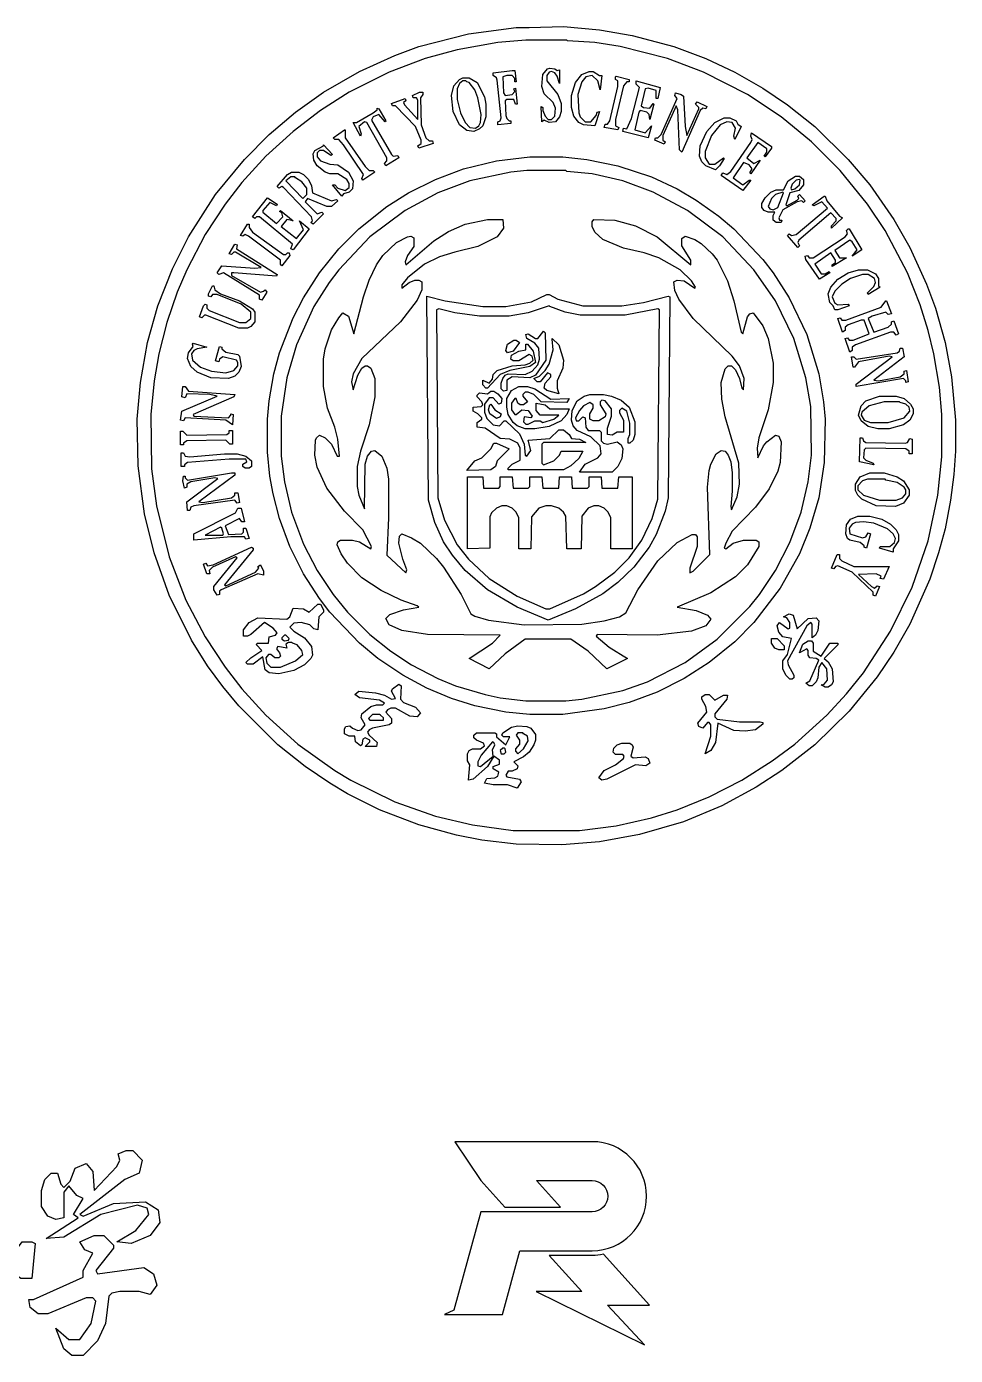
# Model space of a CAD drawing. Header units: millimetres. Extents: x 3875 to 4165, y 1098 to 1308.
# Drawn here: x 4020.2 to 4165.4, y 1100.5 to 1308.2 of the extents above; entities that cross this region are included whole.
import ezdxf

# ---------------------------------------------------------------- set-up
doc = ezdxf.new("R2010")
doc.units = ezdxf.units.MM

# ---------------------------------------------------------------- blocks, each defined once
blk = doc.blocks.new('4656546')
at = {"linetype": 'Continuous'}
for points in [[(664.62, 150.67), (668.62, 150.67), (674.62, 144.67), (672.62, 136.67), (663.62, 132.67), (635.62, 110.67), (637.62, 109.67), (656.62, 117.67), (676.62, 118.67), (684.62, 113.67), (685.62, 105.67), (679.62, 97.67), (667.62, 92.67), (658.62, 93.67), (670.62, 100.67), (678.62, 110.67), (677.62, 114.67), (671.62, 116.67), (648.62, 110.67), (625.62, 96.67), (614.62, 95.67), (634.62, 108.67), (631.62, 110.67), (637.62, 120.67), (633.62, 122.67), (628.62, 128.67), (625.62, 124.67), (625.62, 108.67), (620.62, 107.67), (615.62, 109.67), (611.62, 115.67), (611.62, 125.67), (613.62, 132.67), (617.62, 136.67), (621.62, 136.67), (623.62, 129.67), (625.62, 127.67), (629.62, 131.67), (632.62, 139.67), (639.62, 142.67), (643.62, 137.67), (644.62, 125.67), (658.62, 140.67), (660.62, 144.67), (659.62, 148.67), (664.62, 150.67)], [(599.62, 93.67), (605.62, 93.67), (607.62, 92.67), (605.62, 70.67), (598.62, 70.67), (594.62, 73.67), (596.62, 89.67), (599.62, 93.67)], [(644.62, 97.67), (650.62, 97.67), (656.62, 91.67), (656.62, 89.67), (645.62, 75.67), (646.62, 73.67), (675.62, 77.67), (681.62, 73.67), (683.62, 66.67), (679.62, 60.67), (672.62, 62.67), (660.62, 62.67), (655.62, 61.67), (653.62, 59.67), (651.62, 42.67), (646.62, 31.67), (637.62, 22.67), (630.62, 22.67), (625.62, 26.67), (620.62, 39.67), (628.62, 32.67), (635.62, 32.67), (642.62, 42.67), (645.62, 56.67), (643.62, 58.67), (639.62, 58.67), (615.62, 48.67), (609.62, 48.67), (604.62, 52.67), (603.62, 57.67), (606.62, 57.67), (637.62, 71.67), (637.62, 75.67), (643.62, 86.67), (638.62, 88.67), (635.62, 93.67), (644.62, 97.67)]]:
    blk.add_lwpolyline(points, dxfattribs=at)
blk = doc.blocks.new('4664654')
at = {"linetype": 'Continuous'}
for points in [[(-62.875, 1021.5), (-46.875, 1021.5), (-3.875, 1022.5), (41.125, 1018.5), (82.125, 1011.5), (134.125, 997.5), (174.125, 982.5), (210.125, 965.5), (245.125, 945.5), (276.125, 924.5), (310.125, 897.5), (352.125, 856.5), (379.125, 824.5), (409.125, 781.5), (429.125, 746.5), (450.125, 700.5), (461.125, 670.5), (473.125, 627.5), (481.125, 584.5), (486.125, 530.5), (486.125, 491.5), (484.125, 462.5), (480.125, 430.5), (473.125, 394.5), (465.125, 364.5), (454.125, 331.5), (429.125, 275.5), (409.125, 240.5), (388.125, 209.5), (353.125, 166.5), (310.125, 124.5), (269.125, 92.5), (237.125, 71.5), (194.125, 48.5), (146.125, 28.5), (91.125, 12.5), (41.125, 3.5), (-5.875, -0.5), (-62.875, 0.5), (-105.875, 5.5), (-137.875, 11.5), (-184.875, 24.5), (-233.875, 43.5), (-273.875, 63.5), (-295.875, 76.5), (-326.875, 97.5), (-360.875, 124.5), (-409.875, 173.5), (-429.875, 197.5), (-448.875, 223.5), (-468.875, 255.5), (-496.875, 311.5), (-515.875, 364.5), (-527.875, 413.5), (-535.875, 473.5), (-536.875, 531.5), (-532.875, 577.5), (-523.875, 627.5), (-510.875, 673.5), (-492.875, 719.5), (-472.875, 759.5), (-438.875, 812.5), (-402.875, 856.5), (-371.875, 887.5), (-338.875, 915.5), (-303.875, 940.5), (-258.875, 966.5), (-214.875, 986.5), (-184.875, 997.5), (-122.875, 1013.5), (-62.875, 1021.5)], [(1.125, 1004.5), (0.125, 1005.5), (-50.875, 1005.5), (-85.875, 1002.5), (-136.875, 993.5), (-176.875, 982.5), (-221.875, 965.5), (-271.875, 940.5), (-307.875, 917.5), (-341.875, 891.5), (-375.875, 860.5), (-405.875, 827.5), (-426.875, 800.5), (-451.875, 762.5), (-474.875, 718.5), (-486.875, 690.5), (-499.875, 652.5), (-509.875, 613.5), (-515.875, 579.5), (-519.875, 537.5), (-518.875, 469.5), (-512.875, 423.5), (-496.875, 359.5), (-475.875, 305.5), (-451.875, 259.5), (-426.875, 221.5), (-405.875, 194.5), (-375.875, 161.5), (-335.875, 125.5), (-289.875, 92.5), (-269.875, 80.5), (-214.875, 53.5), (-163.875, 35.5), (-117.875, 24.5), (-66.875, 17.5), (16.125, 17.5), (62.125, 23.5), (106.125, 33.5), (138.125, 43.5), (178.125, 59.5), (219.125, 80.5), (257.125, 104.5), (285.125, 125.5), (325.125, 161.5), (350.125, 188.5), (371.125, 214.5), (405.125, 266.5), (432.125, 321.5), (452.125, 379.5), (464.125, 436.5), (469.125, 484.5), (469.125, 537.5), (466.125, 571.5), (459.125, 613.5), (452.125, 642.5), (442.125, 674.5), (426.125, 714.5), (398.125, 767.5), (376.125, 800.5), (342.125, 842.5), (306.125, 878.5), (268.125, 909.5), (226.125, 937.5), (171.125, 965.5), (126.125, 982.5), (67.125, 997.5), (35.125, 1002.5), (1.125, 1004.5)], [(-67.875, 967.5), (-64.875, 967.5), (-62.875, 953.5), (-64.875, 953.5), (-64.875, 957.5), (-67.875, 961.5), (-74.875, 961.5), (-79.875, 959.5), (-78.875, 939.5), (-76.875, 936.5), (-67.875, 937.5), (-64.875, 941.5), (-65.875, 944.5), (-63.875, 945.5), (-61.875, 925.5), (-63.875, 925.5), (-65.875, 931.5), (-74.875, 931.5), (-76.875, 929.5), (-75.875, 911.5), (-74.875, 907.5), (-71.875, 904.5), (-69.875, 904.5), (-69.875, 901.5), (-85.875, 899.5), (-85.875, 903.5), (-82.875, 904.5), (-81.875, 908.5), (-86.875, 955.5), (-87.875, 958.5), (-91.875, 961.5), (-91.875, 964.5), (-67.875, 967.5)], [(-20.875, 970.5), (-14.875, 969.5), (-11.875, 967.5), (-8.875, 968.5), (-8.875, 951.5), (-11.875, 960.5), (-14.875, 964.5), (-18.875, 966.5), (-21.875, 965.5), (-24.875, 961.5), (-24.875, 954.5), (-10.875, 937.5), (-6.875, 926.5), (-6.875, 916.5), (-8.875, 909.5), (-13.875, 903.5), (-21.875, 902.5), (-27.875, 905.5), (-30.875, 903.5), (-31.875, 922.5), (-29.875, 921.5), (-29.875, 917.5), (-26.875, 910.5), (-22.875, 906.5), (-18.875, 906.5), (-14.875, 910.5), (-13.875, 920.5), (-16.875, 927.5), (-27.875, 938.5), (-30.875, 947.5), (-29.875, 962.5), (-23.875, 969.5), (-20.875, 970.5)], [(28.125, 966.5), (33.125, 966.5), (41.125, 961.5), (44.125, 961.5), (42.125, 943.5), (39.125, 954.5), (32.125, 961.5), (24.125, 959.5), (19.125, 953.5), (14.125, 937.5), (15.125, 914.5), (17.125, 909.5), (23.125, 903.5), (30.125, 903.5), (37.125, 911.5), (38.125, 915.5), (41.125, 916.5), (35.125, 898.5), (21.125, 899.5), (15.125, 902.5), (9.125, 910.5), (6.125, 921.5), (6.125, 936.5), (11.125, 952.5), (19.125, 962.5), (28.125, 966.5)], [(-129.875, 958.5), (-121.875, 958.5), (-111.875, 952.5), (-102.875, 934.5), (-100.875, 925.5), (-100.875, 909.5), (-104.875, 898.5), (-108.875, 894.5), (-115.875, 891.5), (-124.875, 892.5), (-133.875, 899.5), (-141.875, 916.5), (-143.875, 936.5), (-140.875, 948.5), (-133.875, 956.5), (-129.875, 958.5)], [(-124.875, 953.5), (-125.875, 954.5), (-129.875, 954.5), (-133.875, 951.5), (-136.875, 944.5), (-136.875, 931.5), (-132.875, 914.5), (-126.875, 902.5), (-120.875, 896.5), (-113.875, 895.5), (-109.875, 898.5), (-107.875, 902.5), (-106.875, 912.5), (-110.875, 933.5), (-114.875, 943.5), (-121.875, 952.5), (-124.875, 953.5)], [(61.125, 959.5), (62.125, 960.5), (78.125, 956.5), (78.125, 953.5), (75.125, 953.5), (71.125, 948.5), (61.125, 906.5), (61.125, 898.5), (65.125, 896.5), (64.125, 893.5), (47.125, 896.5), (48.125, 900.5), (51.125, 900.5), (54.125, 904.5), (64.125, 947.5), (64.125, 954.5), (61.125, 956.5), (61.125, 959.5)], [(87.125, 954.5), (117.125, 946.5), (114.125, 932.5), (112.125, 932.5), (112.125, 942.5), (102.125, 945.5), (98.125, 944.5), (93.125, 923.5), (96.125, 921.5), (104.125, 920.5), (108.125, 926.5), (109.125, 925.5), (104.125, 906.5), (103.125, 912.5), (100.125, 915.5), (92.125, 917.5), (90.125, 915.5), (85.125, 893.5), (98.125, 889.5), (106.125, 898.5), (102.125, 883.5), (70.125, 891.5), (71.125, 895.5), (75.125, 894.5), (81.125, 907.5), (91.125, 946.5), (87.125, 950.5), (87.125, 954.5)], [(-183.875, 940.5), (-181.875, 940.5), (-179.875, 940.5), (-179.875, 937.5), (-182.875, 933.5), (-181.875, 899.5), (-175.875, 883.5), (-171.875, 879.5), (-167.875, 879.5), (-166.875, 876.5), (-184.875, 870.5), (-185.875, 873.5), (-181.875, 876.5), (-181.875, 880.5), (-188.875, 897.5), (-213.875, 923.5), (-217.875, 923.5), (-218.875, 926.5), (-201.875, 932.5), (-200.875, 929.5), (-203.875, 927.5), (-202.875, 924.5), (-185.875, 906.5), (-185.875, 930.5), (-187.875, 933.5), (-191.875, 933.5), (-192.875, 936.5), (-183.875, 940.5)], [(136.125, 939.5), (143.125, 937.5), (146.125, 935.5), (148.125, 897.5), (150.125, 886.5), (165.125, 919.5), (165.125, 921.5), (161.125, 925.5), (163.125, 928.5), (175.125, 922.5), (174.125, 919.5), (170.125, 920.5), (167.125, 917.5), (144.125, 865.5), (141.125, 868.5), (139.125, 918.5), (137.125, 923.5), (120.125, 886.5), (120.125, 880.5), (123.125, 878.5), (122.125, 875.5), (110.125, 880.5), (111.125, 883.5), (114.125, 883.5), (118.125, 887.5), (138.125, 932.5), (135.125, 936.5), (136.125, 939.5)], [(-236.875, 920.5), (-234.875, 919.5), (-225.875, 904.5), (-226.875, 903.5), (-234.875, 912.5), (-241.875, 909.5), (-243.875, 905.5), (-218.875, 862.5), (-216.875, 860.5), (-210.875, 861.5), (-209.875, 858.5), (-225.875, 848.5), (-227.875, 851.5), (-224.875, 854.5), (-224.875, 858.5), (-249.875, 902.5), (-252.875, 903.5), (-259.875, 897.5), (-256.875, 888.5), (-257.875, 885.5), (-266.875, 902.5), (-262.875, 902.5), (-241.875, 914.5), (-236.875, 918.5), (-236.875, 920.5)], [(197.125, 908.5), (204.125, 908.5), (212.125, 904.5), (214.125, 900.5), (218.125, 897.5), (210.125, 881.5), (209.125, 885.5), (211.125, 895.5), (207.125, 902.5), (200.125, 903.5), (192.125, 899.5), (181.125, 886.5), (173.125, 866.5), (173.125, 858.5), (178.125, 850.5), (185.125, 850.5), (196.125, 858.5), (197.125, 857.5), (191.125, 848.5), (186.125, 843.5), (174.125, 848.5), (169.125, 853.5), (166.125, 860.5), (167.125, 873.5), (175.125, 891.5), (185.125, 902.5), (197.125, 908.5)], [(-277.875, 893.5), (-276.875, 893.5), (-276.875, 883.5), (-251.875, 847.5), (-246.875, 842.5), (-241.875, 842.5), (-239.875, 840.5), (-254.875, 830.5), (-255.875, 832.5), (-253.875, 837.5), (-278.875, 874.5), (-284.875, 881.5), (-289.875, 881.5), (-291.875, 883.5), (-277.875, 893.5)], [(231.125, 889.5), (256.125, 872.5), (256.125, 870.5), (248.125, 859.5), (247.125, 860.5), (250.125, 865.5), (250.125, 869.5), (239.125, 877.5), (225.125, 858.5), (234.125, 851.5), (242.125, 855.5), (230.125, 838.5), (229.125, 839.5), (232.125, 844.5), (228.125, 849.5), (221.125, 852.5), (208.125, 833.5), (220.125, 824.5), (228.125, 830.5), (230.125, 830.5), (220.125, 817.5), (193.125, 836.5), (195.125, 839.5), (200.125, 837.5), (205.125, 841.5), (230.125, 877.5), (232.125, 881.5), (230.125, 885.5), (231.125, 889.5)], [(-303.875, 873.5), (-303.875, 874.5), (-292.875, 862.5), (-294.875, 861.5), (-303.875, 867.5), (-308.875, 867.5), (-311.875, 864.5), (-311.875, 859.5), (-307.875, 854.5), (-295.875, 850.5), (-285.875, 849.5), (-272.875, 840.5), (-266.875, 829.5), (-267.875, 819.5), (-271.875, 815.5), (-278.875, 813.5), (-280.875, 810.5), (-292.875, 824.5), (-289.875, 824.5), (-285.875, 820.5), (-276.875, 817.5), (-271.875, 821.5), (-271.875, 826.5), (-274.875, 831.5), (-285.875, 838.5), (-295.875, 838.5), (-301.875, 840.5), (-311.875, 848.5), (-315.875, 855.5), (-316.875, 863.5), (-314.875, 867.5), (-303.875, 873.5)], [(-45.875, 859.5), (-4.875, 859.5), (25.125, 856.5), (64.125, 848.5), (106.125, 834.5), (138.125, 819.5), (162.125, 805.5), (190.125, 785.5), (209.125, 769.5), (245.125, 731.5), (258.125, 714.5), (278.125, 683.5), (300.125, 637.5), (315.125, 588.5), (321.125, 553.5), (323.125, 531.5), (322.125, 477.5), (315.125, 433.5), (304.125, 395.5), (291.125, 363.5), (267.125, 320.5), (234.125, 277.5), (210.125, 253.5), (178.125, 227.5), (147.125, 207.5), (113.125, 190.5), (78.125, 177.5), (47.125, 169.5), (-4.875, 162.5), (-45.875, 162.5), (-75.875, 165.5), (-114.875, 173.5), (-143.875, 182.5), (-174.875, 195.5), (-204.875, 211.5), (-235.875, 232.5), (-258.875, 251.5), (-295.875, 290.5), (-308.875, 307.5), (-328.875, 338.5), (-345.875, 372.5), (-358.875, 407.5), (-366.875, 438.5), (-370.875, 460.5), (-373.875, 490.5), (-373.875, 531.5), (-371.875, 554.5), (-365.875, 588.5), (-358.875, 614.5), (-341.875, 658.5), (-328.875, 683.5), (-308.875, 714.5), (-284.875, 744.5), (-259.875, 769.5), (-224.875, 797.5), (-197.875, 814.5), (-163.875, 831.5), (-128.875, 844.5), (-87.875, 854.5), (-45.875, 859.5)], [(-343.875, 840.5), (-340.875, 840.5), (-334.875, 840.5), (-328.875, 837.5), (-322.875, 831.5), (-318.875, 823.5), (-317.875, 814.5), (-293.875, 804.5), (-287.875, 806.5), (-285.875, 804.5), (-293.875, 797.5), (-299.875, 797.5), (-323.875, 807.5), (-326.875, 803.5), (-311.875, 788.5), (-305.875, 790.5), (-303.875, 788.5), (-316.875, 775.5), (-319.875, 777.5), (-317.875, 779.5), (-318.875, 784.5), (-353.875, 821.5), (-355.875, 822.5), (-359.875, 820.5), (-361.875, 822.5), (-348.875, 837.5), (-343.875, 840.5)], [(0.125, 841.5), (-0.875, 842.5), (-49.875, 842.5), (-69.875, 840.5), (-120.875, 829.5), (-160.875, 814.5), (-201.875, 792.5), (-245.875, 759.5), (-284.875, 718.5), (-296.875, 702.5), (-315.875, 672.5), (-337.875, 624.5), (-349.875, 583.5), (-356.875, 535.5), (-356.875, 485.5), (-352.875, 453.5), (-343.875, 415.5), (-328.875, 375.5), (-311.875, 342.5), (-291.875, 312.5), (-273.875, 290.5), (-245.875, 262.5), (-219.875, 241.5), (-193.875, 224.5), (-160.875, 207.5), (-138.875, 198.5), (-101.875, 187.5), (-82.875, 183.5), (-50.875, 179.5), (-0.875, 179.5), (19.125, 181.5), (70.125, 192.5), (101.125, 203.5), (148.125, 227.5), (188.125, 256.5), (229.125, 297.5), (241.125, 312.5), (261.125, 342.5), (279.125, 377.5), (293.125, 415.5), (302.125, 453.5), (306.125, 486.5), (305.125, 547.5), (299.125, 583.5), (284.125, 632.5), (261.125, 679.5), (234.125, 718.5), (195.125, 759.5), (151.125, 792.5), (108.125, 815.5), (70.125, 829.5), (32.125, 838.5), (0.125, 841.5)], [(-338.875, 833.5), (-339.875, 834.5), (-344.875, 834.5), (-350.875, 829.5), (-329.875, 807.5), (-324.875, 812.5), (-324.875, 820.5), (-330.875, 828.5), (-338.875, 833.5)], [(286.125, 835.5), (291.125, 835.5), (296.125, 831.5), (296.125, 824.5), (290.125, 817.5), (279.125, 814.5), (274.125, 799.5), (275.125, 798.5), (288.125, 805.5), (290.125, 807.5), (289.125, 810.5), (291.125, 812.5), (298.125, 804.5), (296.125, 802.5), (294.125, 804.5), (288.125, 803.5), (270.125, 793.5), (265.125, 783.5), (266.125, 780.5), (269.125, 780.5), (268.125, 777.5), (262.125, 777.5), (258.125, 780.5), (258.125, 786.5), (260.125, 790.5), (252.125, 790.5), (247.125, 792.5), (244.125, 796.5), (244.125, 801.5), (248.125, 808.5), (255.125, 815.5), (262.125, 818.5), (271.125, 818.5), (277.125, 829.5), (286.125, 835.5)], [(292.125, 830.5), (291.125, 831.5), (287.125, 830.5), (282.125, 825.5), (280.125, 820.5), (281.125, 818.5), (285.125, 819.5), (291.125, 824.5), (292.125, 830.5)], [(271.125, 814.5), (270.125, 815.5), (261.125, 812.5), (256.125, 807.5), (252.125, 797.5), (254.125, 794.5), (258.125, 793.5), (264.125, 796.5), (271.125, 814.5)], [(-373.875, 808.5), (-361.875, 800.5), (-362.875, 798.5), (-370.875, 802.5), (-379.875, 792.5), (-379.875, 790.5), (-362.875, 776.5), (-354.875, 784.5), (-355.875, 789.5), (-358.875, 791.5), (-357.875, 792.5), (-341.875, 779.5), (-349.875, 781.5), (-356.875, 772.5), (-337.875, 757.5), (-328.875, 768.5), (-333.875, 779.5), (-321.875, 769.5), (-341.875, 743.5), (-344.875, 744.5), (-342.875, 750.5), (-383.875, 784.5), (-387.875, 784.5), (-389.875, 782.5), (-392.875, 784.5), (-373.875, 808.5)], [(322.125, 810.5), (323.125, 810.5), (325.125, 804.5), (341.125, 785.5), (345.125, 783.5), (331.125, 770.5), (331.125, 773.5), (337.125, 779.5), (337.125, 782.5), (330.125, 789.5), (290.125, 755.5), (289.125, 752.5), (291.125, 748.5), (289.125, 746.5), (276.125, 761.5), (278.125, 763.5), (281.125, 761.5), (287.125, 762.5), (326.125, 795.5), (319.125, 803.5), (309.125, 798.5), (307.125, 799.5), (322.125, 810.5)], [(-98.875, 781.5), (-79.875, 781.5), (-78.875, 770.5), (-86.875, 759.5), (-110.875, 747.5), (-139.875, 740.5), (-158.875, 734.5), (-177.875, 725.5), (-198.875, 708.5), (-205.875, 699.5), (-205.875, 695.5), (-196.875, 702.5), (-189.875, 705.5), (-184.875, 705.5), (-180.875, 703.5), (-180.875, 693.5), (-186.875, 680.5), (-207.875, 653.5), (-255.875, 607.5), (-266.875, 588.5), (-268.875, 578.5), (-266.875, 568.5), (-260.875, 586.5), (-255.875, 595.5), (-251.875, 598.5), (-248.875, 598.5), (-244.875, 595.5), (-239.875, 582.5), (-239.875, 559.5), (-246.875, 524.5), (-257.875, 491.5), (-261.875, 472.5), (-261.875, 447.5), (-259.875, 436.5), (-252.875, 419.5), (-251.875, 475.5), (-248.875, 485.5), (-243.875, 491.5), (-239.875, 492.5), (-230.875, 485.5), (-224.875, 470.5), (-222.875, 456.5), (-222.875, 408.5), (-224.875, 361.5), (-200.875, 339.5), (-199.875, 343.5), (-204.875, 356.5), (-209.875, 376.5), (-208.875, 385.5), (-205.875, 388.5), (-193.875, 383.5), (-182.875, 376.5), (-162.875, 357.5), (-153.875, 346.5), (-131.875, 312.5), (-119.875, 288.5), (-114.875, 285.5), (-97.875, 280.5), (-52.875, 274.5), (19.125, 275.5), (47.125, 279.5), (66.125, 284.5), (74.125, 289.5), (89.125, 318.5), (114.125, 354.5), (138.125, 377.5), (157.125, 387.5), (161.125, 387.5), (163.125, 384.5), (163.125, 372.5), (154.125, 345.5), (154.125, 339.5), (158.125, 341.5), (179.125, 362.5), (176.125, 446.5), (178.125, 467.5), (180.125, 475.5), (187.125, 488.5), (193.125, 492.5), (198.125, 491.5), (202.125, 486.5), (205.125, 478.5), (207.125, 464.5), (207.125, 441.5), (205.125, 422.5), (206.125, 418.5), (213.125, 434.5), (216.125, 450.5), (215.125, 476.5), (198.125, 534.5), (194.125, 556.5), (193.125, 577.5), (198.125, 594.5), (202.125, 598.5), (206.125, 598.5), (211.125, 593.5), (216.125, 582.5), (219.125, 570.5), (221.125, 568.5), (222.125, 582.5), (216.125, 598.5), (207.125, 610.5), (158.125, 657.5), (140.125, 681.5), (135.125, 692.5), (134.125, 703.5), (138.125, 705.5), (147.125, 704.5), (160.125, 695.5), (161.125, 696.5), (156.125, 704.5), (142.125, 718.5), (115.125, 733.5), (97.125, 739.5), (71.125, 745.5), (45.125, 756.5), (35.125, 765.5), (32.125, 772.5), (32.125, 778.5), (34.125, 781.5), (60.125, 780.5), (86.125, 773.5), (113.125, 759.5), (155.125, 724.5), (155.125, 730.5), (144.125, 748.5), (144.125, 757.5), (148.125, 760.5), (160.125, 756.5), (168.125, 751.5), (182.125, 738.5), (188.125, 730.5), (201.125, 704.5), (209.125, 679.5), (218.125, 640.5), (220.125, 638.5), (226.125, 659.5), (229.125, 663.5), (233.125, 664.5), (245.125, 648.5), (252.125, 632.5), (258.125, 601.5), (258.125, 577.5), (252.125, 543.5), (240.125, 508.5), (238.125, 495.5), (239.125, 483.5), (246.125, 498.5), (250.125, 503.5), (261.125, 511.5), (265.125, 510.5), (268.125, 503.5), (267.125, 477.5), (264.125, 466.5), (253.125, 444.5), (236.125, 421.5), (207.125, 391.5), (199.125, 376.5), (197.125, 370.5), (199.125, 369.5), (208.125, 376.5), (221.125, 380.5), (237.125, 380.5), (240.125, 378.5), (240.125, 372.5), (226.125, 349.5), (211.125, 334.5), (180.125, 314.5), (138.125, 296.5), (162.125, 292.5), (176.125, 286.5), (180.125, 281.5), (174.125, 273.5), (156.125, 266.5), (113.125, 261.5), (38.125, 262.5), (37.125, 260.5), (53.125, 246.5), (76.125, 232.5), (50.125, 219.5), (27.125, 241.5), (5.125, 256.5), (-51.875, 256.5), (-76.875, 238.5), (-96.875, 219.5), (-121.875, 232.5), (-92.875, 251.5), (-82.875, 261.5), (-173.875, 262.5), (-205.875, 267.5), (-221.875, 274.5), (-225.875, 282.5), (-220.875, 287.5), (-203.875, 293.5), (-184.875, 296.5), (-186.875, 298.5), (-206.875, 305.5), (-231.875, 317.5), (-255.875, 333.5), (-273.875, 351.5), (-281.875, 363.5), (-286.875, 374.5), (-285.875, 378.5), (-282.875, 380.5), (-267.875, 380.5), (-258.875, 378.5), (-244.875, 369.5), (-243.875, 372.5), (-254.875, 393.5), (-277.875, 416.5), (-299.875, 445.5), (-311.875, 471.5), (-314.875, 486.5), (-313.875, 505.5), (-312.875, 508.5), (-308.875, 511.5), (-301.875, 508.5), (-293.875, 500.5), (-286.875, 485.5), (-283.875, 485.5), (-285.875, 506.5), (-289.875, 521.5), (-298.875, 545.5), (-303.875, 572.5), (-303.875, 606.5), (-301.875, 619.5), (-293.875, 643.5), (-284.875, 658.5), (-279.875, 664.5), (-272.875, 660.5), (-265.875, 638.5), (-253.875, 684.5), (-246.875, 705.5), (-237.875, 724.5), (-229.875, 736.5), (-212.875, 752.5), (-198.875, 759.5), (-194.875, 760.5), (-190.875, 758.5), (-190.875, 747.5), (-198.875, 736.5), (-201.875, 728.5), (-200.875, 724.5), (-165.875, 754.5), (-147.875, 766.5), (-126.875, 775.5), (-98.875, 781.5)], [(-398.875, 775.5), (-396.875, 775.5), (-396.875, 771.5), (-392.875, 765.5), (-353.875, 737.5), (-350.875, 737.5), (-348.875, 739.5), (-346.875, 739.5), (-345.875, 736.5), (-355.875, 723.5), (-357.875, 725.5), (-357.875, 730.5), (-397.875, 760.5), (-401.875, 762.5), (-404.875, 760.5), (-407.875, 761.5), (-398.875, 775.5)], [(352.125, 769.5), (353.125, 769.5), (369.125, 743.5), (357.125, 735.5), (363.125, 743.5), (357.125, 753.5), (354.125, 755.5), (335.125, 742.5), (341.125, 733.5), (350.125, 733.5), (332.125, 722.5), (332.125, 724.5), (336.125, 727.5), (336.125, 730.5), (330.125, 739.5), (310.125, 725.5), (318.125, 713.5), (323.125, 713.5), (328.125, 716.5), (329.125, 714.5), (316.125, 706.5), (299.125, 731.5), (298.125, 735.5), (301.125, 736.5), (303.125, 733.5), (308.125, 733.5), (348.125, 759.5), (351.125, 763.5), (350.125, 767.5), (352.125, 769.5)], [(-414.875, 750.5), (-411.875, 749.5), (-412.875, 744.5), (-361.875, 712.5), (-362.875, 710.5), (-415.875, 714.5), (-418.875, 714.5), (-418.875, 711.5), (-382.875, 690.5), (-378.875, 691.5), (-376.875, 693.5), (-374.875, 690.5), (-380.875, 680.5), (-383.875, 681.5), (-383.875, 686.5), (-428.875, 714.5), (-434.875, 712.5), (-436.875, 714.5), (-430.875, 723.5), (-389.875, 720.5), (-381.875, 721.5), (-413.875, 740.5), (-415.875, 740.5), (-418.875, 737.5), (-421.875, 738.5), (-414.875, 750.5)], [(365.125, 718.5), (376.125, 718.5), (386.125, 713.5), (390.125, 707.5), (390.125, 698.5), (392.125, 696.5), (377.125, 687.5), (376.125, 689.5), (384.125, 697.5), (386.125, 702.5), (385.125, 707.5), (377.125, 712.5), (370.125, 712.5), (355.125, 707.5), (344.125, 700.5), (335.125, 691.5), (332.125, 684.5), (335.125, 676.5), (339.125, 674.5), (352.125, 675.5), (353.125, 673.5), (339.125, 668.5), (335.125, 668.5), (333.125, 673.5), (329.125, 677.5), (327.125, 688.5), (330.125, 696.5), (339.125, 706.5), (352.125, 714.5), (365.125, 718.5)], [(-442.875, 698.5), (-440.875, 698.5), (-439.875, 693.5), (-432.875, 688.5), (-408.875, 679.5), (-392.875, 669.5), (-389.875, 665.5), (-389.875, 653.5), (-394.875, 647.5), (-398.875, 645.5), (-409.875, 645.5), (-450.875, 661.5), (-452.875, 661.5), (-455.875, 658.5), (-458.875, 659.5), (-453.875, 673.5), (-451.875, 675.5), (-449.875, 674.5), (-449.875, 670.5), (-446.875, 667.5), (-408.875, 652.5), (-400.875, 652.5), (-394.875, 657.5), (-394.875, 665.5), (-406.875, 675.5), (-436.875, 687.5), (-442.875, 687.5), (-444.875, 684.5), (-447.875, 685.5), (-447.875, 688.5), (-442.875, 698.5)], [(-24.875, 687.5), (-21.875, 687.5), (-10.875, 681.5), (20.125, 673.5), (69.125, 673.5), (96.125, 677.5), (127.125, 685.5), (129.125, 684.5), (127.125, 433.5), (123.125, 416.5), (112.125, 387.5), (103.125, 371.5), (84.125, 346.5), (64.125, 327.5), (45.125, 313.5), (11.125, 294.5), (-22.875, 280.5), (-61.875, 296.5), (-98.875, 318.5), (-126.875, 342.5), (-142.875, 361.5), (-153.875, 378.5), (-164.875, 402.5), (-172.875, 430.5), (-174.875, 685.5), (-151.875, 679.5), (-104.875, 672.5), (-75.875, 672.5), (-43.875, 678.5), (-24.875, 687.5)], [(-20.875, 672.5), (-21.875, 673.5), (-47.875, 664.5), (-71.875, 660.5), (-108.875, 660.5), (-139.875, 664.5), (-159.875, 669.5), (-162.875, 668.5), (-160.875, 433.5), (-152.875, 405.5), (-136.875, 374.5), (-122.875, 356.5), (-96.875, 332.5), (-61.875, 310.5), (-25.875, 294.5), (-20.875, 294.5), (21.125, 313.5), (36.125, 322.5), (60.125, 340.5), (78.125, 358.5), (94.125, 380.5), (107.125, 407.5), (114.125, 431.5), (116.125, 668.5), (114.125, 669.5), (73.125, 661.5), (17.125, 661.5), (-1.875, 665.5), (-20.875, 672.5)], [(399.125, 679.5), (400.125, 679.5), (406.125, 663.5), (402.125, 662.5), (399.125, 665.5), (382.125, 660.5), (377.125, 657.5), (384.125, 640.5), (402.125, 646.5), (406.125, 650.5), (406.125, 653.5), (409.125, 654.5), (415.125, 638.5), (412.125, 636.5), (409.125, 640.5), (405.125, 640.5), (361.125, 624.5), (357.125, 621.5), (357.125, 617.5), (354.125, 615.5), (348.125, 632.5), (351.125, 633.5), (353.125, 630.5), (358.125, 630.5), (378.125, 638.5), (372.125, 655.5), (368.125, 655.5), (352.125, 649.5), (348.125, 646.5), (348.125, 642.5), (345.125, 640.5), (339.125, 657.5), (342.125, 658.5), (344.125, 655.5), (349.125, 655.5), (393.125, 671.5), (399.125, 679.5)], [(-29.875, 640.5), (-28.875, 641.5), (-26.875, 639.5), (-25.875, 605.5), (-38.875, 586.5), (-45.875, 583.5), (-67.875, 584.5), (-74.875, 580.5), (-74.875, 567.5), (-78.875, 566.5), (-81.875, 569.5), (-81.875, 576.5), (-79.875, 582.5), (-76.875, 586.5), (-72.875, 588.5), (-51.875, 587.5), (-42.875, 591.5), (-35.875, 599.5), (-33.875, 606.5), (-34.875, 620.5), (-39.875, 626.5), (-49.875, 632.5), (-50.875, 637.5), (-47.875, 638.5), (-38.875, 632.5), (-35.875, 632.5), (-29.875, 640.5)], [(-17.875, 631.5), (-17.875, 632.5), (-9.875, 624.5), (-3.875, 605.5), (-4.875, 595.5), (-11.875, 579.5), (-11.875, 570.5), (-9.875, 563.5), (-24.875, 567.5), (-27.875, 570.5), (-26.875, 576.5), (-19.875, 584.5), (-19.875, 587.5), (-23.875, 589.5), (-32.875, 578.5), (-36.875, 578.5), (-40.875, 582.5), (-33.875, 585.5), (-26.875, 592.5), (-21.875, 600.5), (-16.875, 618.5), (-17.875, 631.5)], [(-467.875, 625.5), (-466.875, 626.5), (-449.875, 621.5), (-461.875, 619.5), (-465.875, 617.5), (-468.875, 613.5), (-467.875, 605.5), (-457.875, 596.5), (-443.875, 591.5), (-425.875, 589.5), (-415.875, 592.5), (-410.875, 598.5), (-410.875, 602.5), (-412.875, 605.5), (-429.875, 609.5), (-433.875, 606.5), (-434.875, 603.5), (-438.875, 604.5), (-433.875, 622.5), (-430.875, 621.5), (-430.875, 619.5), (-425.875, 615.5), (-410.875, 612.5), (-408.875, 610.5), (-406.875, 597.5), (-409.875, 590.5), (-414.875, 585.5), (-422.875, 582.5), (-444.875, 583.5), (-461.875, 590.5), (-469.875, 597.5), (-473.875, 607.5), (-472.875, 614.5), (-466.875, 622.5), (-467.875, 625.5)], [(-50.875, 625.5), (-48.875, 625.5), (-41.875, 616.5), (-38.875, 602.5), (-45.875, 597.5), (-70.875, 592.5), (-82.875, 587.5), (-98.875, 570.5), (-100.875, 570.5), (-104.875, 574.5), (-104.875, 580.5), (-96.875, 576.5), (-92.875, 581.5), (-91.875, 587.5), (-86.875, 592.5), (-67.875, 598.5), (-51.875, 599.5), (-45.875, 601.5), (-41.875, 605.5), (-42.875, 610.5), (-46.875, 612.5), (-59.875, 604.5), (-66.875, 604.5), (-69.875, 606.5), (-68.875, 611.5), (-59.875, 616.5), (-50.875, 618.5), (-50.875, 625.5)], [(-65.875, 630.5), (-62.875, 630.5), (-58.875, 627.5), (-66.875, 616.5), (-73.875, 614.5), (-75.875, 617.5), (-73.875, 625.5), (-65.875, 630.5)], [(417.125, 620.5), (420.125, 620.5), (422.125, 609.5), (384.125, 580.5), (390.125, 579.5), (417.125, 584.5), (422.125, 588.5), (422.125, 591.5), (425.125, 592.5), (427.125, 578.5), (424.125, 577.5), (424.125, 579.5), (421.125, 582.5), (362.125, 572.5), (362.125, 575.5), (407.125, 609.5), (403.125, 610.5), (365.125, 603.5), (360.125, 596.5), (358.125, 596.5), (356.125, 609.5), (359.125, 609.5), (362.125, 606.5), (413.125, 614.5), (416.125, 616.5), (417.125, 620.5)], [(-479.875, 572.5), (-476.875, 572.5), (-472.875, 566.5), (-414.875, 562.5), (-415.875, 559.5), (-466.875, 537.5), (-465.875, 535.5), (-422.875, 533.5), (-419.875, 536.5), (-419.875, 538.5), (-416.875, 537.5), (-417.875, 524.5), (-425.875, 530.5), (-476.875, 533.5), (-478.875, 529.5), (-482.875, 530.5), (-480.875, 541.5), (-436.875, 560.5), (-445.875, 562.5), (-474.875, 563.5), (-476.875, 558.5), (-480.875, 559.5), (-479.875, 572.5)], [(-94.875, 566.5), (-90.875, 566.5), (-85.875, 563.5), (-80.875, 557.5), (-81.875, 551.5), (-84.875, 550.5), (-91.875, 558.5), (-96.875, 558.5), (-102.875, 550.5), (-102.875, 540.5), (-99.875, 532.5), (-91.875, 524.5), (-83.875, 523.5), (-77.875, 529.5), (-75.875, 529.5), (-58.875, 513.5), (-52.875, 500.5), (-51.875, 486.5), (-49.875, 485.5), (-44.875, 492.5), (-47.875, 505.5), (-20.875, 507.5), (-9.875, 518.5), (-3.875, 518.5), (3.125, 512.5), (6.125, 507.5), (16.125, 506.5), (24.125, 502.5), (-28.875, 502.5), (-30.875, 500.5), (-30.875, 476.5), (-28.875, 474.5), (-15.875, 479.5), (-8.875, 486.5), (-6.875, 491.5), (20.125, 491.5), (15.125, 482.5), (5.125, 473.5), (-3.875, 468.5), (-72.875, 468.5), (-72.875, 470.5), (-67.875, 475.5), (-57.875, 480.5), (-57.875, 495.5), (-60.875, 501.5), (-70.875, 506.5), (-82.875, 507.5), (-101.875, 520.5), (-111.875, 521.5), (-111.875, 527.5), (-105.875, 531.5), (-105.875, 533.5), (-110.875, 538.5), (-116.875, 541.5), (-116.875, 546.5), (-106.875, 547.5), (-104.875, 549.5), (-105.875, 553.5), (-111.875, 559.5), (-111.875, 561.5), (-108.875, 564.5), (-98.875, 563.5), (-94.875, 566.5)], [(-59.875, 572.5), (-48.875, 572.5), (-39.875, 569.5), (-19.875, 556.5), (3.125, 557.5), (0.125, 552.5), (-31.875, 553.5), (-40.875, 562.5), (-47.875, 565.5), (-51.875, 565.5), (-54.875, 562.5), (-54.875, 560.5), (-48.875, 553.5), (-53.875, 549.5), (-57.875, 549.5), (-60.875, 551.5), (-62.875, 557.5), (-64.875, 557.5), (-68.875, 551.5), (-68.875, 543.5), (-64.875, 537.5), (-62.875, 537.5), (-55.875, 543.5), (-47.875, 542.5), (-42.875, 535.5), (-44.875, 533.5), (-52.875, 534.5), (-53.875, 528.5), (-50.875, 525.5), (-47.875, 525.5), (-39.875, 529.5), (-32.875, 529.5), (-29.875, 527.5), (-15.875, 531.5), (-9.875, 536.5), (-32.875, 536.5), (-37.875, 542.5), (-37.875, 551.5), (-26.875, 549.5), (-20.875, 544.5), (3.125, 544.5), (0.125, 537.5), (-6.875, 529.5), (-21.875, 522.5), (-39.875, 519.5), (-51.875, 519.5), (-61.875, 523.5), (-66.875, 527.5), (-72.875, 537.5), (-74.875, 546.5), (-74.875, 557.5), (-68.875, 567.5), (-59.875, 572.5)], [(-95.875, 549.5), (-94.875, 550.5), (-89.875, 543.5), (-81.875, 538.5), (-82.875, 534.5), (-87.875, 532.5), (-95.875, 538.5), (-97.875, 543.5), (-95.875, 549.5)], [(29.125, 562.5), (46.125, 562.5), (56.125, 560.5), (68.125, 555.5), (78.125, 546.5), (85.125, 528.5), (85.125, 512.5), (83.125, 505.5), (79.125, 501.5), (77.125, 501.5), (77.125, 507.5), (79.125, 512.5), (79.125, 526.5), (75.125, 541.5), (69.125, 545.5), (66.125, 542.5), (66.125, 539.5), (71.125, 530.5), (71.125, 515.5), (63.125, 515.5), (57.125, 511.5), (51.125, 512.5), (51.125, 520.5), (56.125, 535.5), (56.125, 544.5), (48.125, 554.5), (44.125, 555.5), (42.125, 553.5), (42.125, 549.5), (49.125, 538.5), (48.125, 534.5), (40.125, 529.5), (33.125, 529.5), (29.125, 531.5), (29.125, 538.5), (33.125, 545.5), (33.125, 549.5), (29.125, 552.5), (21.125, 548.5), (16.125, 542.5), (11.125, 533.5), (12.125, 529.5), (15.125, 529.5), (20.125, 534.5), (23.125, 533.5), (24.125, 521.5), (27.125, 517.5), (41.125, 517.5), (43.125, 515.5), (43.125, 504.5), (46.125, 501.5), (51.125, 500.5), (63.125, 503.5), (68.125, 499.5), (70.125, 494.5), (69.125, 482.5), (64.125, 472.5), (57.125, 465.5), (16.125, 465.5), (23.125, 475.5), (39.125, 483.5), (43.125, 488.5), (42.125, 498.5), (30.125, 509.5), (13.125, 517.5), (8.125, 523.5), (6.125, 530.5), (7.125, 542.5), (13.125, 554.5), (22.125, 560.5), (29.125, 562.5)], [(391.125, 560.5), (412.125, 560.5), (422.125, 557.5), (430.125, 550.5), (433.125, 544.5), (433.125, 538.5), (429.125, 530.5), (421.125, 524.5), (403.125, 519.5), (389.125, 519.5), (377.125, 522.5), (368.125, 529.5), (365.125, 536.5), (368.125, 548.5), (374.125, 554.5), (391.125, 560.5)], [(417.125, 552.5), (416.125, 553.5), (397.125, 553.5), (378.125, 548.5), (369.125, 540.5), (368.125, 536.5), (372.125, 530.5), (380.125, 527.5), (402.125, 527.5), (422.125, 533.5), (429.125, 541.5), (428.125, 546.5), (424.125, 550.5), (417.125, 552.5)], [(-421.875, 517.5), (-417.875, 517.5), (-417.875, 500.5), (-420.875, 500.5), (-425.875, 505.5), (-474.875, 504.5), (-478.875, 501.5), (-478.875, 499.5), (-482.875, 499.5), (-482.875, 516.5), (-479.875, 516.5), (-474.875, 511.5), (-424.875, 512.5), (-421.875, 514.5), (-421.875, 517.5)], [(-90.875, 501.5), (-87.875, 501.5), (-71.875, 494.5), (-86.875, 479.5), (-88.875, 472.5), (-94.875, 468.5), (-124.875, 467.5), (-114.875, 479.5), (-105.875, 483.5), (-94.875, 494.5), (-90.875, 501.5)], [(367.125, 508.5), (370.125, 508.5), (371.125, 504.5), (374.125, 502.5), (423.125, 501.5), (426.125, 502.5), (429.125, 507.5), (432.125, 506.5), (432.125, 488.5), (428.125, 488.5), (428.125, 491.5), (424.125, 494.5), (374.125, 495.5), (372.125, 493.5), (371.125, 483.5), (374.125, 480.5), (383.125, 476.5), (384.125, 474.5), (366.125, 478.5), (367.125, 508.5)], [(-481.875, 489.5), (-478.875, 489.5), (-476.875, 485.5), (-470.875, 484.5), (-427.875, 488.5), (-411.875, 488.5), (-400.875, 485.5), (-393.875, 479.5), (-393.875, 472.5), (-396.875, 470.5), (-401.875, 470.5), (-404.875, 472.5), (-404.875, 475.5), (-399.875, 478.5), (-400.875, 481.5), (-421.875, 481.5), (-473.875, 477.5), (-477.875, 474.5), (-477.875, 472.5), (-481.875, 472.5), (-481.875, 489.5)], [(-418.875, 464.5), (-414.875, 464.5), (-414.875, 461.5), (-459.875, 428.5), (-454.875, 427.5), (-418.875, 433.5), (-414.875, 436.5), (-414.875, 439.5), (-410.875, 439.5), (-408.875, 427.5), (-411.875, 426.5), (-414.875, 430.5), (-465.875, 423.5), (-469.875, 421.5), (-470.875, 417.5), (-473.875, 417.5), (-474.875, 428.5), (-435.875, 457.5), (-439.875, 458.5), (-469.875, 453.5), (-474.875, 450.5), (-474.875, 446.5), (-477.875, 445.5), (-479.875, 454.5), (-478.875, 460.5), (-476.875, 460.5), (-476.875, 458.5), (-473.875, 455.5), (-418.875, 464.5)], [(-123.875, 459.5), (-104.875, 459.5), (-103.875, 445.5), (-84.875, 445.5), (-82.875, 447.5), (-82.875, 459.5), (-67.875, 459.5), (-66.875, 445.5), (-47.875, 445.5), (-45.875, 447.5), (-45.875, 459.5), (-30.875, 459.5), (-29.875, 445.5), (-9.875, 445.5), (-8.875, 459.5), (6.125, 459.5), (7.125, 445.5), (26.125, 445.5), (28.125, 447.5), (28.125, 459.5), (43.125, 459.5), (44.125, 445.5), (64.125, 445.5), (65.125, 459.5), (82.125, 459.5), (82.125, 369.5), (55.125, 369.5), (55.125, 408.5), (52.125, 415.5), (47.125, 420.5), (40.125, 423.5), (34.125, 423.5), (27.125, 420.5), (19.125, 410.5), (18.125, 369.5), (0.125, 369.5), (-0.875, 410.5), (-3.875, 415.5), (-9.875, 420.5), (-18.875, 423.5), (-25.875, 423.5), (-34.875, 420.5), (-43.875, 409.5), (-44.875, 369.5), (-59.875, 369.5), (-59.875, 408.5), (-62.875, 415.5), (-67.875, 420.5), (-74.875, 423.5), (-80.875, 423.5), (-87.875, 420.5), (-93.875, 414.5), (-95.875, 409.5), (-95.875, 370.5), (-123.875, 369.5), (-123.875, 459.5)], [(379.125, 464.5), (397.125, 464.5), (413.125, 459.5), (421.125, 454.5), (428.125, 443.5), (428.125, 436.5), (421.125, 426.5), (411.125, 422.5), (387.125, 423.5), (369.125, 431.5), (364.125, 436.5), (361.125, 442.5), (361.125, 450.5), (367.125, 459.5), (379.125, 464.5)], [(399.125, 455.5), (398.125, 456.5), (376.125, 456.5), (370.125, 454.5), (364.125, 448.5), (364.125, 443.5), (371.125, 436.5), (391.125, 430.5), (412.125, 430.5), (420.125, 433.5), (424.125, 438.5), (424.125, 443.5), (422.125, 446.5), (413.125, 452.5), (399.125, 455.5)], [(-410.875, 420.5), (-406.875, 420.5), (-402.875, 403.5), (-405.875, 403.5), (-408.875, 407.5), (-426.875, 398.5), (-422.875, 387.5), (-405.875, 388.5), (-403.875, 390.5), (-403.875, 395.5), (-400.875, 395.5), (-396.875, 382.5), (-400.875, 381.5), (-402.875, 384.5), (-419.875, 384.5), (-465.875, 380.5), (-465.875, 388.5), (-413.875, 414.5), (-410.875, 420.5)], [(364.125, 410.5), (379.125, 410.5), (394.125, 406.5), (405.125, 400.5), (412.125, 393.5), (415.125, 387.5), (415.125, 379.5), (408.125, 369.5), (408.125, 365.5), (391.125, 370.5), (392.125, 372.5), (404.125, 372.5), (410.125, 377.5), (411.125, 382.5), (408.125, 388.5), (401.125, 394.5), (384.125, 401.5), (371.125, 403.5), (361.125, 402.5), (357.125, 400.5), (353.125, 395.5), (354.125, 388.5), (370.125, 383.5), (374.125, 384.5), (377.125, 389.5), (380.125, 388.5), (375.125, 370.5), (372.125, 371.5), (372.125, 373.5), (367.125, 377.5), (354.125, 380.5), (351.125, 382.5), (349.125, 388.5), (350.125, 399.5), (355.125, 406.5), (364.125, 410.5)], [(-430.875, 395.5), (-432.875, 396.5), (-451.875, 386.5), (-429.875, 386.5), (-428.875, 388.5), (-430.875, 395.5)], [(-393.875, 371.5), (-391.875, 370.5), (-391.875, 368.5), (-427.875, 324.5), (-425.875, 323.5), (-388.875, 340.5), (-384.875, 345.5), (-385.875, 347.5), (-382.875, 349.5), (-378.875, 341.5), (-378.875, 336.5), (-385.875, 338.5), (-431.875, 318.5), (-433.875, 316.5), (-433.875, 312.5), (-436.875, 311.5), (-440.875, 318.5), (-440.875, 322.5), (-411.875, 358.5), (-413.875, 359.5), (-442.875, 346.5), (-446.875, 342.5), (-445.875, 338.5), (-449.875, 338.5), (-453.875, 350.5), (-450.875, 351.5), (-448.875, 348.5), (-441.875, 349.5), (-393.875, 371.5)], [(338.125, 362.5), (341.125, 362.5), (341.125, 357.5), (344.125, 354.5), (359.125, 347.5), (403.125, 347.5), (396.125, 331.5), (392.125, 332.5), (393.125, 335.5), (387.125, 338.5), (365.125, 337.5), (381.125, 322.5), (385.125, 320.5), (388.125, 323.5), (391.125, 322.5), (386.125, 310.5), (383.125, 311.5), (383.125, 315.5), (357.125, 340.5), (339.125, 348.5), (336.125, 347.5), (334.125, 344.5), (331.125, 345.5), (338.125, 362.5)], [(-310.875, 300.5), (-307.875, 300.5), (-303.875, 293.5), (-303.875, 290.5), (-309.875, 284.5), (-310.875, 268.5), (-315.875, 269.5), (-320.875, 274.5), (-331.875, 277.5), (-340.875, 276.5), (-345.875, 271.5), (-340.875, 266.5), (-327.875, 258.5), (-318.875, 247.5), (-317.875, 236.5), (-319.875, 232.5), (-327.875, 224.5), (-340.875, 217.5), (-359.875, 213.5), (-371.875, 214.5), (-376.875, 218.5), (-379.875, 234.5), (-391.875, 225.5), (-398.875, 225.5), (-400.875, 227.5), (-394.875, 233.5), (-380.875, 242.5), (-387.875, 249.5), (-386.875, 251.5), (-372.875, 251.5), (-371.875, 259.5), (-363.875, 261.5), (-361.875, 264.5), (-366.875, 270.5), (-377.875, 277.5), (-394.875, 262.5), (-398.875, 260.5), (-403.875, 260.5), (-403.875, 268.5), (-396.875, 277.5), (-385.875, 283.5), (-349.875, 281.5), (-345.875, 284.5), (-341.875, 295.5), (-328.875, 294.5), (-321.875, 290.5), (-310.875, 300.5)], [(278.125, 288.5), (283.125, 286.5), (288.125, 269.5), (302.125, 282.5), (312.125, 283.5), (315.125, 279.5), (314.125, 267.5), (311.125, 261.5), (307.125, 258.5), (307.125, 275.5), (305.125, 277.5), (300.125, 273.5), (276.125, 229.5), (277.125, 224.5), (284.125, 211.5), (284.125, 208.5), (282.125, 206.5), (279.125, 206.5), (274.125, 211.5), (270.125, 219.5), (270.125, 229.5), (276.125, 237.5), (281.125, 257.5), (270.125, 259.5), (265.125, 265.5), (263.125, 273.5), (266.125, 277.5), (277.125, 269.5), (279.125, 270.5), (279.125, 277.5), (275.125, 283.5), (271.125, 284.5), (278.125, 288.5)], [(-342.875, 251.5), (-343.875, 252.5), (-347.875, 252.5), (-350.875, 250.5), (-349.875, 245.5), (-360.875, 247.5), (-362.875, 244.5), (-358.875, 239.5), (-357.875, 235.5), (-359.875, 233.5), (-364.875, 233.5), (-369.875, 237.5), (-372.875, 237.5), (-375.875, 233.5), (-374.875, 226.5), (-369.875, 221.5), (-357.875, 221.5), (-338.875, 229.5), (-329.875, 237.5), (-330.875, 242.5), (-336.875, 249.5), (-342.875, 251.5)], [(-349.875, 260.5), (-350.875, 261.5), (-352.875, 261.5), (-355.875, 258.5), (-355.875, 256.5), (-352.875, 254.5), (-347.875, 255.5), (-346.875, 257.5), (-349.875, 260.5)], [(256.125, 257.5), (263.125, 257.5), (272.125, 248.5), (272.125, 243.5), (265.125, 243.5), (260.125, 245.5), (256.125, 251.5), (256.125, 257.5)], [(302.125, 254.5), (306.125, 254.5), (308.125, 251.5), (308.125, 241.5), (318.125, 235.5), (329.125, 251.5), (339.125, 251.5), (339.125, 249.5), (322.125, 232.5), (327.125, 228.5), (332.125, 219.5), (333.125, 203.5), (331.125, 199.5), (327.125, 196.5), (323.125, 196.5), (318.125, 199.5), (322.125, 200.5), (326.125, 205.5), (325.125, 219.5), (319.125, 227.5), (315.125, 221.5), (314.125, 208.5), (312.125, 203.5), (307.125, 198.5), (303.125, 198.5), (299.125, 201.5), (304.125, 204.5), (315.125, 230.5), (312.125, 232.5), (304.125, 233.5), (302.125, 236.5), (302.125, 242.5), (300.125, 244.5), (291.125, 239.5), (295.125, 250.5), (302.125, 254.5)], [(-209.875, 200.5), (-206.875, 198.5), (-207.875, 181.5), (-203.875, 177.5), (-188.875, 171.5), (-182.875, 164.5), (-186.875, 159.5), (-195.875, 160.5), (-213.875, 170.5), (-219.875, 170.5), (-223.875, 168.5), (-225.875, 165.5), (-218.875, 157.5), (-218.875, 151.5), (-221.875, 149.5), (-242.875, 145.5), (-246.875, 143.5), (-248.875, 140.5), (-246.875, 136.5), (-236.875, 127.5), (-237.875, 122.5), (-251.875, 122.5), (-245.875, 128.5), (-245.875, 130.5), (-251.875, 133.5), (-254.875, 131.5), (-255.875, 124.5), (-257.875, 123.5), (-263.875, 128.5), (-264.875, 135.5), (-271.875, 135.5), (-277.875, 138.5), (-277.875, 144.5), (-275.875, 147.5), (-270.875, 148.5), (-267.875, 145.5), (-260.875, 142.5), (-256.875, 143.5), (-251.875, 149.5), (-256.875, 158.5), (-255.875, 163.5), (-244.875, 172.5), (-237.875, 174.5), (-229.875, 174.5), (-227.875, 176.5), (-233.875, 180.5), (-258.875, 183.5), (-264.875, 187.5), (-259.875, 191.5), (-238.875, 189.5), (-227.875, 186.5), (-218.875, 181.5), (-213.875, 182.5), (-218.875, 191.5), (-217.875, 194.5), (-209.875, 200.5)], [(173.125, 187.5), (178.125, 187.5), (185.125, 180.5), (196.125, 186.5), (201.125, 186.5), (200.125, 181.5), (185.125, 163.5), (185.125, 159.5), (188.125, 156.5), (216.125, 153.5), (242.125, 153.5), (245.125, 152.5), (245.125, 150.5), (236.125, 143.5), (223.125, 141.5), (209.125, 142.5), (189.125, 151.5), (186.125, 127.5), (180.125, 117.5), (173.125, 113.5), (180.125, 135.5), (180.125, 149.5), (178.125, 152.5), (176.125, 152.5), (170.125, 145.5), (165.125, 147.5), (164.125, 151.5), (175.125, 165.5), (174.125, 172.5), (169.125, 181.5), (169.125, 184.5), (173.125, 187.5)], [(-232.875, 161.5), (-233.875, 162.5), (-242.875, 162.5), (-247.875, 157.5), (-245.875, 155.5), (-228.875, 155.5), (-228.875, 158.5), (-232.875, 161.5)], [(-60.875, 148.5), (-49.875, 147.5), (-44.875, 145.5), (-38.875, 137.5), (-38.875, 130.5), (-40.875, 124.5), (-46.875, 115.5), (-53.875, 109.5), (-65.875, 103.5), (-60.875, 98.5), (-61.875, 94.5), (-67.875, 91.5), (-72.875, 91.5), (-75.875, 86.5), (-74.875, 84.5), (-58.875, 81.5), (-56.875, 78.5), (-61.875, 70.5), (-73.875, 74.5), (-91.875, 74.5), (-102.875, 76.5), (-99.875, 82.5), (-89.875, 83.5), (-85.875, 85.5), (-84.875, 90.5), (-91.875, 94.5), (-91.875, 97.5), (-83.875, 100.5), (-83.875, 105.5), (-90.875, 110.5), (-98.875, 97.5), (-116.875, 81.5), (-122.875, 80.5), (-120.875, 99.5), (-123.875, 104.5), (-123.875, 113.5), (-121.875, 117.5), (-117.875, 119.5), (-107.875, 119.5), (-102.875, 123.5), (-103.875, 126.5), (-112.875, 130.5), (-115.875, 133.5), (-115.875, 136.5), (-112.875, 139.5), (-89.875, 139.5), (-87.875, 138.5), (-87.875, 134.5), (-75.875, 124.5), (-70.875, 134.5), (-78.875, 134.5), (-80.875, 136.5), (-79.875, 139.5), (-68.875, 146.5), (-60.875, 148.5)], [(-53.875, 138.5), (-54.875, 139.5), (-60.875, 139.5), (-62.875, 136.5), (-58.875, 130.5), (-58.875, 125.5), (-63.875, 119.5), (-63.875, 116.5), (-60.875, 113.5), (-53.875, 119.5), (-47.875, 129.5), (-48.875, 135.5), (-53.875, 138.5)], [(-90.875, 127.5), (-92.875, 128.5), (-106.875, 111.5), (-110.875, 103.5), (-110.875, 98.5), (-107.875, 97.5), (-91.875, 110.5), (-92.875, 118.5), (-89.875, 124.5), (-90.875, 127.5)], [(-76.875, 119.5), (-77.875, 120.5), (-79.875, 120.5), (-82.875, 117.5), (-81.875, 113.5), (-77.875, 113.5), (-75.875, 115.5), (-76.875, 119.5)], [(69.125, 126.5), (79.125, 126.5), (82.125, 124.5), (83.125, 121.5), (80.125, 110.5), (83.125, 108.5), (98.125, 109.5), (102.125, 107.5), (104.125, 101.5), (99.125, 98.5), (86.125, 99.5), (50.125, 81.5), (44.125, 80.5), (40.125, 83.5), (47.125, 92.5), (61.125, 99.5), (71.125, 107.5), (72.125, 110.5), (70.125, 112.5), (61.125, 112.5), (58.125, 115.5), (59.125, 120.5), (63.125, 124.5), (69.125, 126.5)]]:
    blk.add_lwpolyline(points, dxfattribs=at)
blk = doc.blocks.new('R')
at = {"color": 7, "linetype": 'Continuous', "lineweight": 25}
for p, q in [((1.61, 26.98), (5.64, 20.9)), ((23.05, 26.98), (1.61, 26.98)), ((5.64, 20.9), (9.43, 16.75)), ((14.33, 20.9), (23.05, 20.9)), ((18.1, 16.75), (14.33, 20.9)), ((9.43, 16.75), (18.1, 16.75)), ((5.64, 16.01), (1.41, 0.66)), ((5.64, 16.02), (5.64, 16.01)), ((23.05, 16.02), (5.64, 16.02)), ((9.02, 0), (11.76, 9.94)), ((11.76, 9.94), (23.05, 9.94)), ((16.31, 9.21), (21.45, 3.59)), ((23.05, 9.21), (16.31, 9.21)), ((32.02, 1.46), (24.8, 9.38)), ((14.29, 3.59), (31.22, -4.76)), ((21.45, 3.59), (14.29, 3.59)), ((1.41, 0.66), (0, 0)), ((0, 0), (9.02, 0)), ((25.47, 1.46), (32.02, 1.46)), ((31.22, -4.76), (25.47, 1.46))]:
    blk.add_line(p, q, dxfattribs=at)
for points in [[(31.56, 18.46), (31.56, 23.16), (27.75, 26.98), (23.05, 26.98)], [(23.05, 20.9), (24.39, 20.9), (25.48, 19.81), (25.48, 18.46)], [(23.05, 9.94), (27.75, 9.94), (31.56, 13.76), (31.56, 18.46)], [(25.48, 18.46), (25.48, 17.11), (24.39, 16.02), (23.05, 16.02)], [(24.8, 9.38), (24.24, 9.27), (23.65, 9.21), (23.05, 9.21)]]:
    blk.add_open_spline(points, degree=3, dxfattribs=at)

msp = doc.modelspace()

# ---------------------------------------------------------------- block references
for name, p, xscale, yscale, zscale in [('4664654', (4104.59, 1180.38), 0.125, 0.125, 0.125), ('4656546', (3869.62, 1094.88), 0.25, 0.25, 0.25)]:
    msp.add_blockref(name, p, dxfattribs=dict(xscale=xscale, yscale=yscale, zscale=zscale))
msp.add_blockref('R', (4085.53, 1106.96))

doc.saveas('drawing.dxf')
